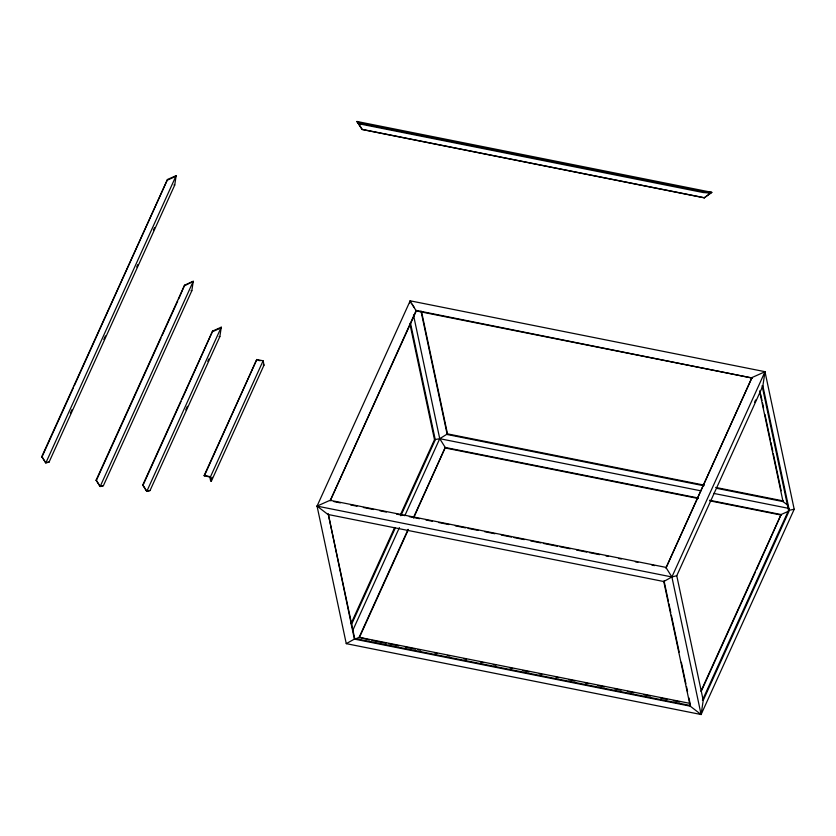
<?xml version="1.0" encoding="UTF-8"?>
<svg xmlns="http://www.w3.org/2000/svg" width="836" height="836" viewBox="0 0 836 836"><rect width="100%" height="100%" fill="white"/><g stroke="black" fill="none" stroke-linecap="round" stroke-linejoin="round"><path stroke-width="1.25" d="M174.734 185.069L176.145 175.633L167.482 179.5L41.8 456.56L45.813 462.956L49.052 462.13L174.734 185.069L173.94 184.902M191.831 290.719L193.252 281.293L184.589 285.16L96.14 480.125L100.153 486.521L103.392 485.685L191.831 290.719L191.047 290.562M219.847 336.626L221.268 327.2L212.605 331.066L142.778 484.984L146.791 491.38L150.031 490.544L219.847 336.626L219.063 336.469M361.027 123.341L703.201 191.674L711.833 192.353L710.631 193.095L703.076 192.51L360.901 124.167L361.027 123.341L356.982 121.481L362.03 129.486L704.205 197.829L711.833 192.353L356.982 121.481L362.322 129.413L704.497 197.756M409.765 303.447L410.152 300.876L416.276 311.002L330.157 500.848L416.161 310.469M703.076 192.51L703.201 191.674M346.261 643.647L354.391 639.101L690.233 706.169L701.101 714.519L703.222 700.369L789.341 510.535L762.871 385.887L764.992 371.738L794.2 509.281L701.101 714.519L346.261 643.647L317.053 506.104L410.152 300.876M41.915 457.104L73.202 388.134M74.279 385.751L167.482 179.5M70.37 413.214L71.99 409.65M103.821 339.489L105.43 335.926M136.717 266.956L137.794 264.573M153.437 230.088L154.524 227.716M96.255 480.658L160.972 338.005M162.048 335.623L177.692 301.148M178.768 298.765L184.589 285.16M142.893 485.517L181.025 401.458M182.102 399.085L212.605 331.066M185.759 409.88L187.369 406.327M207.777 361.33L208.854 358.968M204.172 475.485L256.767 359.532L263.11 360.797L264.019 365.092L211.414 481.055L210.63 480.888L209.826 477.137L204.172 475.485L210.505 476.75L211.414 481.055M204.287 476.029L256.767 359.532M210.505 476.75L263.11 360.797M210.63 480.888L212.239 477.346M351.068 623.572L394.665 527.474M400.59 514.422L434.49 439.673L409.912 323.919M351.319 624.92L395.459 527.631M400.841 515.76L435.284 439.83L410.434 322.811M352.604 630.772L399.399 527.61M404.781 515.76L439.736 438.681L413.475 314.963M354.683 638.464L354.391 639.101L328.214 513.806L354.683 638.464L690.526 705.532L690.233 706.169L663.763 581.522L327.921 514.453L317.053 506.104L330.042 500.304L665.884 567.372L671.893 576.965L701.101 714.519M421.563 311.765L447.49 433.874L439.736 438.681L434.49 439.673M408.114 529.345L359.135 637.314L369.47 639.895M413.496 517.484L445.254 447.479L439.736 438.681L700.85 490.826M359.25 637.858L408.229 529.878M413.611 518.017L445.254 447.479L698.091 497.974M752.003 377.538L665.999 567.916L752.003 377.538L765.097 371.706L410.257 300.835M764.992 371.738L671.893 576.965L663.763 581.522M754.542 402.335L755.619 399.963M762.077 385.72L788.547 510.378L702.428 700.213L703.222 700.369L676.763 575.722L762.871 385.887M700.892 691.33L781.085 514.548L788.233 511.36M701.55 690.682L755.368 572.033M756.444 569.661L781.085 514.548L709.576 500.262M175.173 176.657L176.145 175.633L45.813 462.956L41.8 456.56M220.296 328.214L221.268 327.2L146.791 491.38L142.778 484.984M704.205 197.829L710.631 193.095L708.071 192.583M167.597 180.043L174.097 177.138M184.704 285.693L193.252 281.293L100.153 486.521L96.14 480.125M212.72 331.599L219.22 328.705M355.561 638.913L359.135 637.314L689.867 703.369M46.367 462.454L49.052 462.13M99.766 486.259L103.392 485.685M147.345 490.878L150.031 490.544M794.2 509.281L788.547 510.378M676.763 575.722L671.893 576.965L317.053 506.104L318.244 506.156M416.265 310.428L752.212 378.039L416.38 310.971M257.99 360.295L260.205 360.734M263.225 364.935L264.019 365.092M447.49 433.874L704.152 485.131M715.647 487.419L783.322 500.942L783.039 501.579L716.63 488.318M703.86 485.768L447.197 434.511L420.999 311.138M713.651 493.386L789.163 508.466M445.369 448.012L698.206 498.507M709.691 500.806L781.2 515.08M333.992 501.61L340.377 502.885M350.597 504.923L356.982 506.198M363.357 507.473L373.577 509.511M379.962 510.786L386.347 512.06M396.567 514.109L402.952 515.384M409.337 516.658L419.547 518.696M425.932 519.971L432.316 521.246M438.701 522.521L448.922 524.559M455.306 525.834L465.516 527.871M468.076 528.383L478.286 530.421M484.671 531.696L494.891 533.744M501.276 535.019L511.486 537.057M514.046 537.569L524.256 539.607M530.641 540.882L540.861 542.919M543.41 543.431L557.455 546.232M560.015 546.744L570.225 548.782M576.61 550.067L586.83 552.105M589.38 552.617L599.6 554.655M605.985 555.93L608.535 556.442M618.755 558.479L621.305 558.991M635.35 561.792L637.91 562.304M651.955 565.105L654.504 565.617M372.02 640.407L386.065 643.208M388.625 643.72L398.835 645.758M405.22 647.033L415.44 649.07M417.99 649.582L420.55 650.094M434.595 652.895L437.144 653.407M447.365 655.445L449.914 655.957M463.959 658.768L466.519 659.27M480.564 662.081L483.114 662.593M493.334 664.63L495.884 665.142M509.929 667.943L512.489 668.455M522.699 670.493L529.083 671.768M539.304 673.806L541.853 674.318M555.898 677.129L558.458 677.63M568.668 679.678L575.053 680.953M585.273 682.991L587.823 683.503M598.043 685.541L604.428 686.816M614.638 688.854L621.023 690.128M627.408 691.403L633.792 692.678M644.013 694.726L650.398 696.001M660.607 698.039L666.992 699.314M673.377 700.589L679.762 701.864M357.369 122.547L360.901 124.167M788.024 505.404L783.039 501.579L759.537 390.924M412.138 304.409L414.311 307.669M760.645 394.101L761.993 400.454M762.526 403.004L763.613 408.083M764.961 414.447L770.364 439.882M770.907 442.432L772.798 451.335M773.331 453.875L781.169 490.763M664.056 580.874L668.372 601.23M668.915 603.77L670.806 612.673M671.35 615.223L679.177 652.111M681.34 662.279L685.928 683.911M686.471 686.45L687.547 691.539M688.895 697.893L690.254 704.257"/></g></svg>
